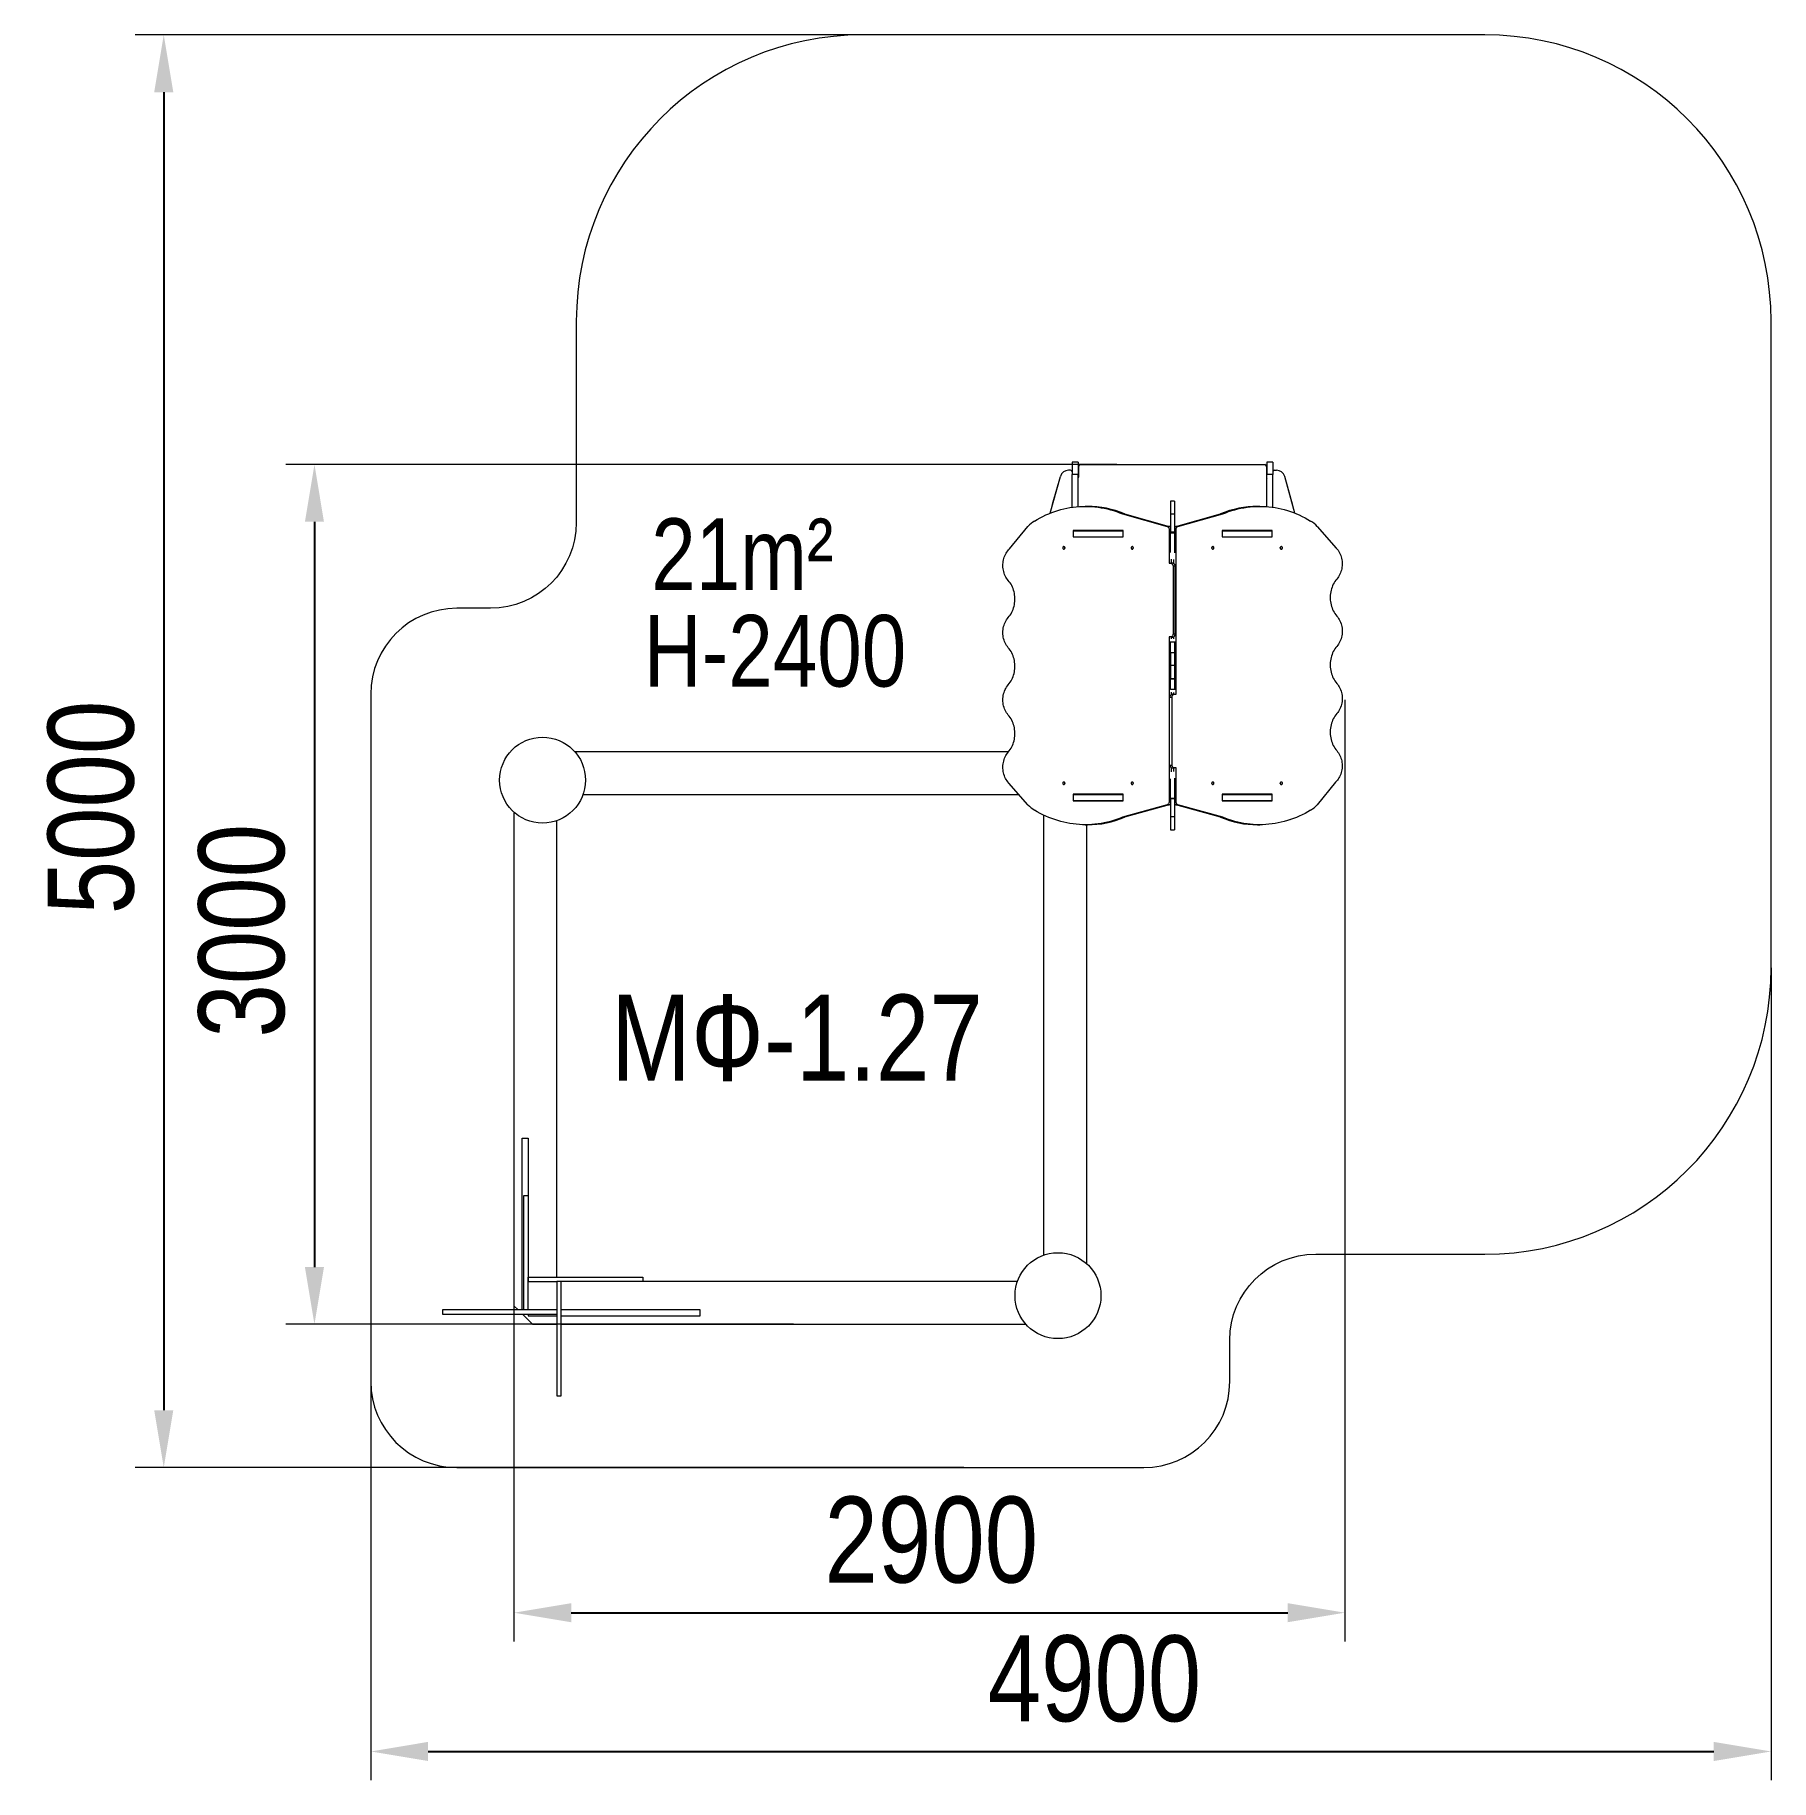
# Model space of a CAD drawing. Header units: millimetres. Extents: x -3257 to 2807, y -2823 to 3270.
import ezdxf

# ---------------------------------------------------------------- set-up
doc = ezdxf.new("R2010")
doc.units = ezdxf.units.MM
for name, color, linetype in [('DIKOM_АРТИКУЛ', 7, 'Continuous'), ('DIKOM_ЗОНА', 90, 'Continuous'), ('DIKOM_ОБЪЕКТ', 7, 'Continuous'), ('DIKOM_РАЗМЕР_ЗОНА', 7, 'Continuous'), ('DIKOM_РАЗМЕР_ОБЪЕКТА', 7, 'Continuous')]:
    doc.layers.add(name, color=color, linetype=linetype)
doc.styles.add('style1', font='arialbd.ttf', dxfattribs={"width": 0.8})
doc.dimstyles.new('1-50', dxfattribs={"dimtxt": 300, "dimasz": 200, "dimexe": 100, "dimexo": 0, "dimgap": 100, "dimtad": 1, "dimtxsty": 'style1', "dimcen": 200, "dimclrd": 7, "dimclre": 7, "dimclrt": 7, "dimadec": 1, "dimazin": 2, "dimtfac": 1, "dimtmove": 0, "dimatfit": 2, "dimfxl": 0, "dimlwd": 25, "dimlwe": 18, "dimarcsym": 0})

# ---------------------------------------------------------------- blocks, each defined once
blk = doc.blocks.new('*D0')
at = {"layer": 'Defpoints', "color": 0, "linetype": 'Continuous', "lineweight": 15, "transparency": 16777216}
for p in [(521.5, 1770.1), (-2280.4, -1231.8), (-607, -1231.8)]:
    blk.add_point(p, dxfattribs=at)
at = {"layer": 'DIKOM_РАЗМЕР_ОБЪЕКТА', "color": 7, "linetype": 'Continuous', "lineweight": 18, "transparency": 16777216}
for p, q in [((521.5, 1770.1), (-2380.4, 1770.1)), ((-607, -1231.8), (-2380.4, -1231.8))]:
    blk.add_line(p, q, dxfattribs=at)
at = {"layer": 'DIKOM_РАЗМЕР_ОБЪЕКТА', "color": 7, "linetype": 'Continuous', "lineweight": 25, "transparency": 16777216}
blk.add_line((-2280.4, 1570.1), (-2280.4, -1031.8), dxfattribs=at)
at = {"layer": 'DIKOM_РАЗМЕР_ОБЪЕКТА', "color": 7, "linetype": 'Continuous', "lineweight": 15, "transparency": 16777216}
for points in [[(-2313.8, 1570.1), (-2247.1, 1570.1), (-2280.4, 1770.1)], [(-2313.8, -1031.8), (-2247.1, -1031.8), (-2280.4, -1231.8)]]:
    blk.add_solid(points, dxfattribs=at)
at = {"layer": 'DIKOM_РАЗМЕР_ОБЪЕКТА', "color": 7, "linetype": 'Continuous', "lineweight": 40, "transparency": 16777216, "insert": (-2533.7, 142.2), "char_height": 300, "attachment_point": 5, "rotation": 90, "style": 'style1'}
blk.add_mtext('{\\fArial|b0|i0|c204|p34;3000}', dxfattribs=at)
blk = doc.blocks.new('*D1')
at = {"layer": 'Defpoints', "color": 0, "lineweight": 15, "transparency": 16777216}
for p in [(-12.4, 3270.1), (-2806.7, -1731.8), (-12.4, -1731.8)]:
    blk.add_point(p, dxfattribs=at)
at = {"layer": 'DIKOM_РАЗМЕР_ЗОНА', "color": 7, "lineweight": 18, "transparency": 16777216}
for p, q in [((-12.4, 3270.1), (-2906.7, 3270.1)), ((-12.4, -1731.8), (-2906.7, -1731.8))]:
    blk.add_line(p, q, dxfattribs=at)
at = {"layer": 'DIKOM_РАЗМЕР_ЗОНА', "color": 7, "lineweight": 25, "transparency": 16777216}
blk.add_line((-2806.7, 3070.1), (-2806.7, -1531.8), dxfattribs=at)
at = {"layer": 'DIKOM_РАЗМЕР_ЗОНА', "color": 7, "lineweight": 15, "transparency": 16777216}
for points in [[(-2840.1, 3070.1), (-2773.4, 3070.1), (-2806.7, 3270.1)], [(-2840.1, -1531.8), (-2773.4, -1531.8), (-2806.7, -1731.8)]]:
    blk.add_solid(points, dxfattribs=at)
at = {"layer": 'DIKOM_РАЗМЕР_ЗОНА', "color": 7, "lineweight": 200, "transparency": 16777216, "insert": (-3059.9, 572.6), "char_height": 300, "attachment_point": 5, "rotation": 90, "style": 'style1'}
blk.add_mtext('{\\fArial|b0|i0|c204|p34;5000}', dxfattribs=at)
blk = doc.blocks.new('*D2')
at = {"layer": 'Defpoints', "color": 0, "linetype": 'Continuous', "lineweight": 15, "transparency": 16777216}
for p in [(1318.6, 948.4), (-1583.6, -305.2), (1318.6, -2238.8)]:
    blk.add_point(p, dxfattribs=at)
at = {"layer": 'DIKOM_РАЗМЕР_ОБЪЕКТА', "color": 7, "linetype": 'Continuous', "lineweight": 18, "transparency": 16777216}
for p, q in [((1318.6, 948.4), (1318.6, -2338.8)), ((-1583.6, -305.2), (-1583.6, -2338.8))]:
    blk.add_line(p, q, dxfattribs=at)
at = {"layer": 'DIKOM_РАЗМЕР_ОБЪЕКТА', "color": 7, "linetype": 'Continuous', "lineweight": 25, "transparency": 16777216}
blk.add_line((-1383.6, -2238.8), (1118.6, -2238.8), dxfattribs=at)
at = {"layer": 'DIKOM_РАЗМЕР_ОБЪЕКТА', "color": 7, "linetype": 'Continuous', "lineweight": 15, "transparency": 16777216}
for points in [[(-1383.6, -2205.5), (-1383.6, -2272.1), (-1583.6, -2238.8)], [(1118.6, -2205.5), (1118.6, -2272.1), (1318.6, -2238.8)]]:
    blk.add_solid(points, dxfattribs=at)
at = {"layer": 'DIKOM_РАЗМЕР_ОБЪЕКТА', "color": 7, "linetype": 'Continuous', "lineweight": 40, "transparency": 16777216, "insert": (-126, -1985.6), "char_height": 300, "attachment_point": 5, "style": 'style1'}
blk.add_mtext('{\\fArial|b0|i0|c204|p34;2900}', dxfattribs=at)
blk = doc.blocks.new('*D3')
at = {"layer": 'Defpoints', "color": 0, "lineweight": 15, "transparency": 16777216}
for p in [(2806.9, 13), (-2083.6, -1231.8), (2806.9, -2723.3)]:
    blk.add_point(p, dxfattribs=at)
at = {"layer": 'DIKOM_РАЗМЕР_ЗОНА', "color": 7, "lineweight": 18, "transparency": 16777216}
for p, q in [((2806.9, 13), (2806.9, -2823.3)), ((-2083.6, -1231.8), (-2083.6, -2823.3))]:
    blk.add_line(p, q, dxfattribs=at)
at = {"layer": 'DIKOM_РАЗМЕР_ЗОНА', "color": 7, "lineweight": 25, "transparency": 16777216}
blk.add_line((-1883.6, -2723.3), (2606.9, -2723.3), dxfattribs=at)
at = {"layer": 'DIKOM_РАЗМЕР_ЗОНА', "color": 7, "lineweight": 15, "transparency": 16777216}
for points in [[(-1883.6, -2689.9), (-1883.6, -2756.6), (-2083.6, -2723.3)], [(2606.9, -2689.9), (2606.9, -2756.6), (2806.9, -2723.3)]]:
    blk.add_solid(points, dxfattribs=at)
at = {"layer": 'DIKOM_РАЗМЕР_ЗОНА', "color": 7, "lineweight": 200, "transparency": 16777216, "insert": (443.7, -2470.1), "char_height": 300, "attachment_point": 5, "style": 'style1'}
blk.add_mtext('{\\fArial|b0|i0|c204|p34;4900}', dxfattribs=at)

msp = doc.modelspace()

# ---------------------------------------------------------------- linework, layer by layer
at = {"layer": 'DIKOM_ЗОНА', "color": 3, "lineweight": 15}
msp.add_lwpolyline([(-1783.643, -1731.84), (616.357, -1731.84, 0.41421356), (916.357, -1431.84), (916.357, -1286.975, -0.41421356), (1216.357, -986.975), (1806.95, -986.975, 0.41421356), (2806.95, 13.025), (2806.95, 2270.148, 0.41421356), (1806.95, 3270.148), (-365.864, 3270.148, 0.41421356), (-1365.864, 2270.148), (-1365.864, 1568.16, -0.41421356), (-1665.864, 1268.16), (-1783.643, 1268.16, 0.41421356), (-2083.643, 968.16), (-2083.643, -1431.84, 0.41421356)], format="xyb", close=True, dxfattribs=at)
at = {"layer": 'DIKOM_ОБЪЕКТ', "color": 7, "linetype": 'Continuous', "lineweight": 15}
for p, q in [((387.357, 1778.148), (366.357, 1778.148)), ((366.357, 1778.148), (366.357, 1735.463)), ((387.357, 1778.148), (387.357, 1735.463)), ((394.357, 1770.148), (1038.357, 1770.148)), ((394.357, 1770.148), (394.357, 1770.148)), ((394.357, 1770.148), (1038.357, 1770.148)), ((1038.357, 1770.148), (1038.357, 1770.148)), ((1066.357, 1778.148), (1045.357, 1778.148)), ((1045.357, 1778.148), (1045.357, 1735.463)), ((1066.357, 1778.148), (1066.357, 1735.463)), ((288.767, 1600.183), (324.622, 1728.237)), ((297.715, 1632.139), (324.622, 1728.237)), ((324.622, 1728.237), (324.622, 1728.237)), ((360.357, 1750.148), (353.511, 1750.148)), ((353.511, 1750.148), (353.511, 1750.148)), ((360.357, 1750.148), (353.511, 1750.148)), ((360.357, 1750.148), (360.357, 1750.148)), ((387.357, 1735.463), (366.357, 1735.463)), ((366.357, 1620.76), (366.357, 1735.463)), ((387.357, 1623.005), (387.357, 1735.463)), ((388.357, 1764.148), (388.357, 1726.148)), ((1044.357, 1764.148), (1044.357, 1726.148)), ((1066.357, 1735.463), (1045.357, 1735.463)), ((1045.357, 1623.027), (1045.357, 1735.463)), ((1066.357, 1620.801), (1066.357, 1735.463)), ((1072.357, 1750.148), (1079.204, 1750.148)), ((1072.357, 1750.148), (1072.357, 1750.148)), ((1072.357, 1750.148), (1079.204, 1750.148)), ((1079.204, 1750.148), (1079.204, 1750.148)), ((1136.44, 1626.995), (1108.093, 1728.237)), ((1108.093, 1728.237), (1108.093, 1728.237)), ((1143.913, 1600.307), (1108.093, 1728.237)), ((419.344, 1623.96), (411.844, 1623.96)), ((541.299, 1597.626), (697.715, 1554.044)), ((541.299, 1597.626), (548.799, 1597.626)), ((548.799, 1597.626), (705.215, 1554.044)), ((723.857, 1641.795), (708.857, 1641.795)), ((708.857, 1641.795), (708.857, 1596.742)), ((723.857, 1596.742), (708.857, 1596.742)), ((708.857, 1596.742), (708.857, 1533.581)), ((723.857, 1641.795), (723.857, 1596.742)), ((723.857, 1596.742), (723.857, 1533.581)), ((727.781, 1554.044), (884.197, 1597.626)), ((735.281, 1554.044), (891.697, 1597.626)), ((884.197, 1597.626), (891.697, 1597.626)), ((1021.152, 1623.96), (1013.652, 1623.96)), ((147.383, 1475.791), (211.262, 1554.243)), ((369, 1539.91), (369, 1517.41)), ((543.504, 1539.91), (369, 1539.91)), ((369.65, 1539.16), (369.65, 1518.16)), ((369.65, 1539.16), (542.855, 1539.16)), ((376.5, 1539.91), (376.5, 1539.16)), ((542.855, 1539.16), (542.855, 1518.16)), ((542.855, 1539.16), (543.504, 1539.16)), ((543.504, 1517.41), (543.504, 1539.91)), ((705.215, 1554.044), (697.715, 1554.044)), ((704.344, 1544.323), (704.344, 1425.517)), ((704.344, 1544.323), (708.857, 1544.323)), ((723.857, 1533.581), (708.857, 1533.581)), ((708.857, 1533.581), (708.857, 1532.111)), ((708.857, 1532.111), (723.857, 1532.111)), ((708.857, 1463.485), (708.857, 1532.111)), ((723.857, 1544.323), (728.652, 1544.323)), ((723.857, 1533.581), (723.857, 1532.111)), ((723.857, 1532.111), (723.857, 1461.359)), ((735.281, 1554.044), (727.781, 1554.044)), ((728.652, 968.241), (728.652, 1544.323)), ((1063.996, 1539.91), (889.492, 1539.91)), ((889.492, 1539.91), (889.492, 1517.41)), ((889.492, 1539.16), (889.86, 1539.16)), ((889.86, 1539.16), (889.86, 1518.16)), ((889.86, 1539.16), (1063.065, 1539.16)), ((1056.496, 1539.16), (1056.496, 1539.91)), ((1063.065, 1539.16), (1063.065, 1518.16)), ((1063.996, 1517.41), (1063.996, 1539.91)), ((1221.734, 1554.243), (1288.117, 1478.214)), ((369, 1517.41), (543.504, 1517.41)), ((369.65, 1518.16), (542.855, 1518.16)), ((376.5, 1518.16), (376.5, 1517.41)), ((379.829, 1517.41), (379.829, 1518.16)), ((382.241, 1517.41), (382.241, 1518.16)), ((542.855, 1518.16), (543.504, 1518.16)), ((889.86, 1518.16), (889.492, 1518.16)), ((889.492, 1517.41), (1063.996, 1517.41)), ((889.86, 1518.16), (1063.065, 1518.16)), ((1050.474, 1518.16), (1050.474, 1517.41)), ((1052.886, 1518.16), (1052.886, 1517.41)), ((1056.496, 1517.41), (1056.496, 1518.16)), ((704.344, 1425.517), (709.54, 1425.517)), ((717.04, 1425.517), (709.54, 1425.517)), ((711.844, 1439.69), (711.844, 1425.517)), ((718.2, 1415.517), (718.2, 1178.078)), ((725.7, 1415.517), (718.2, 1415.517)), ((721.152, 1424.318), (721.152, 1438.423)), ((725.7, 1178.078), (725.7, 1415.517)), ((709.54, 1168.078), (704.344, 1168.078)), ((704.344, 1168.078), (704.344, 591.996)), ((717.04, 1168.078), (709.54, 1168.078)), ((711.844, 1168.078), (711.844, 1161.457)), ((711.844, 1167.69), (721.152, 1167.69)), ((725.7, 1178.078), (718.2, 1178.078)), ((721.152, 1162.001), (721.152, 1169.277)), ((708.857, 1150.6), (708.857, 1151.704)), ((708.857, 1150.6), (723.857, 1150.6)), ((708.857, 1114.116), (708.857, 1150.6)), ((708.857, 1114.116), (723.857, 1114.116)), ((708.857, 1112.955), (708.857, 1114.116)), ((723.857, 1112.955), (708.857, 1112.955)), ((708.857, 1112.955), (708.857, 1068.16)), ((723.857, 1152.518), (723.857, 1150.6)), ((723.857, 1150.6), (723.857, 1114.116)), ((723.857, 1114.116), (723.857, 1112.955)), ((723.857, 1112.955), (723.857, 1068.16)), ((723.857, 1068.16), (708.857, 1068.16)), ((708.857, 1068.16), (708.857, 1023.365)), ((723.857, 1068.16), (723.857, 1023.365)), ((708.857, 1023.365), (723.857, 1023.365)), ((708.857, 1022.204), (708.857, 1023.365)), ((708.857, 1022.204), (723.857, 1022.204)), ((708.857, 985.719), (708.857, 1022.204)), ((708.857, 985.719), (723.857, 985.719)), ((708.857, 984.616), (708.857, 985.719)), ((723.857, 1023.365), (723.857, 1022.204)), ((723.857, 1022.204), (723.857, 985.719)), ((723.857, 985.719), (723.857, 983.802)), ((707.305, 958.241), (714.796, 958.241)), ((711.844, 974.862), (711.844, 967.042)), ((711.844, 968.63), (721.152, 968.63)), ((714.796, 720.802), (714.796, 958.241)), ((715.956, 968.241), (723.456, 968.241)), ((721.152, 968.241), (721.152, 974.318)), ((723.456, 968.241), (728.652, 968.241)), ((-1371.839, 768.16), (144.582, 768.16)), ((707.305, 720.802), (714.796, 720.802)), ((708.857, 604.208), (708.857, 672.834)), ((711.844, 712.002), (711.844, 696.629)), ((715.956, 710.802), (723.456, 710.802)), ((721.152, 697.896), (721.152, 710.802)), ((728.652, 710.802), (723.456, 710.802)), ((723.857, 674.96), (723.857, 604.208)), ((728.652, 591.996), (728.652, 710.802)), ((-1342.221, 618.16), (179.757, 618.16)), ((211.262, 582.077), (144.88, 658.105)), ((369, 618.91), (369, 596.41)), ((543.504, 618.91), (369, 618.91)), ((369.65, 618.16), (369.65, 597.16)), ((369.65, 618.16), (542.855, 618.16)), ((376.5, 618.91), (376.5, 618.16)), ((379.829, 618.16), (379.829, 618.91)), ((382.241, 618.16), (382.241, 618.91)), ((542.855, 618.16), (542.855, 597.16)), ((542.855, 618.16), (543.504, 618.16)), ((543.504, 596.41), (543.504, 618.91)), ((1063.996, 618.91), (889.492, 618.91)), ((889.492, 618.91), (889.492, 596.41)), ((889.492, 618.16), (889.86, 618.16)), ((889.86, 618.16), (889.86, 597.16)), ((889.86, 618.16), (1063.065, 618.16)), ((1050.474, 618.91), (1050.474, 618.16)), ((1052.886, 618.91), (1052.886, 618.16)), ((1056.496, 618.16), (1056.496, 618.91)), ((1063.065, 618.16), (1063.065, 597.16)), ((1063.996, 596.41), (1063.996, 618.91)), ((1285.613, 660.528), (1221.734, 582.077)), ((-1583.643, 556.356), (-1583.643, -1166.84)), ((369, 596.41), (543.504, 596.41)), ((369.65, 597.16), (542.855, 597.16)), ((376.5, 597.16), (376.5, 596.41)), ((697.715, 582.275), (541.299, 538.693)), ((542.855, 597.16), (543.504, 597.16)), ((705.215, 582.275), (548.799, 538.693)), ((697.715, 582.275), (705.215, 582.275)), ((708.857, 591.996), (704.344, 591.996)), ((723.857, 604.208), (708.857, 604.208)), ((708.857, 604.208), (708.857, 602.738)), ((723.857, 602.738), (708.857, 602.738)), ((708.857, 602.738), (708.857, 539.577)), ((723.857, 604.208), (723.857, 602.738)), ((723.857, 602.738), (723.857, 539.577)), ((728.652, 591.996), (723.857, 591.996)), ((727.781, 582.275), (735.281, 582.275)), ((884.197, 538.693), (727.781, 582.275)), ((891.697, 538.693), (735.281, 582.275)), ((889.86, 597.16), (889.492, 597.16)), ((889.492, 596.41), (1063.996, 596.41)), ((889.86, 597.16), (1063.065, 597.16)), ((1056.496, 596.41), (1056.496, 597.16)), ((-1433.643, -1066.84), (-1433.643, 526.738)), ((266.357, 545.941), (266.357, -990.419)), ((411.844, 512.36), (419.344, 512.36)), ((416.357, 512.431), (416.357, -1020.037)), ((548.799, 538.693), (541.299, 538.693)), ((723.857, 539.577), (708.857, 539.577)), ((708.857, 539.577), (708.857, 494.525)), ((708.857, 494.525), (723.857, 494.525)), ((723.857, 539.577), (723.857, 494.525)), ((891.697, 538.693), (884.197, 538.693)), ((1013.652, 512.36), (1021.152, 512.36)), ((1126.37, 528.66), (1126.37, 529.57)), ((-1554.643, -1181.84), (-1554.643, -581.84)), ((-1554.643, -581.84), (-1533.643, -581.84)), ((-1533.643, -581.84), (-1533.643, -1081.84)), ((-1548.643, -1181.84), (-1548.643, -781.84)), ((-1548.643, -781.84), (-1533.643, -781.84)), ((-1533.643, -1081.84), (-1533.643, -1066.84)), ((-1533.643, -1066.84), (-1233.643, -1066.84)), ((-1533.643, -1181.84), (-1533.643, -1081.84)), ((-1533.643, -1081.84), (-1433.643, -1081.84)), ((-1433.643, -1081.84), (-1433.643, -1181.84)), ((174.936, -1081.84), (-1433.643, -1081.84)), ((-1418.643, -1481.84), (-1418.643, -1081.84)), ((-1233.643, -1066.84), (-1133.643, -1066.84)), ((-1133.643, -1066.84), (-1133.643, -1081.84)), ((-1533.643, -1181.84), (-1833.643, -1181.84)), ((-1833.643, -1181.84), (-1833.643, -1196.84)), ((-1833.643, -1196.84), (-1433.643, -1196.84)), ((-1568.643, -1181.84), (-1583.643, -1166.84)), ((-1533.643, -1181.84), (-1554.643, -1181.84)), ((-1518.643, -1231.84), (-1553.643, -1196.84)), ((-1533.643, -1181.84), (-1548.643, -1181.84)), ((-1533.643, -1181.84), (-1548.643, -1181.84)), ((-1433.643, -1181.84), (-1533.643, -1181.84)), ((-1533.643, -1196.84), (-1533.643, -1202.84)), ((-1533.643, -1202.84), (-1433.643, -1202.84)), ((-1433.643, -1181.84), (-1433.643, -1481.84)), ((-933.643, -1181.84), (-1418.643, -1181.84)), ((-1418.643, -1202.84), (-933.643, -1202.84)), ((-933.643, -1202.84), (-933.643, -1181.84)), ((-1518.643, -1231.84), (-1433.643, -1231.84)), ((-1418.643, -1231.84), (204.554, -1231.84)), ((-1433.643, -1481.84), (-1418.643, -1481.84))]:
    msp.add_line(p, q, dxfattribs=at)
at = {"layer": 'DIKOM_ОБЪЕКТ', "color": 7, "linetype": 'Continuous', "lineweight": 15, "flags": 128}
for points in [[(234.24, 1572.907), (243.967, 1578.663), (253.833, 1584.092), (263.832, 1589.19), (273.953, 1593.953), (284.189, 1598.376), (294.532, 1602.457), (304.972, 1606.192), (315.501, 1609.577), (326.11, 1612.61), (336.791, 1615.289), (347.534, 1617.611), (358.331, 1619.573), (369.172, 1621.176), (380.048, 1622.416), (390.952, 1623.294), (401.872, 1623.808), (412.801, 1623.958), (423.729, 1623.744), (434.647, 1623.166), (445.547, 1622.225), (456.418, 1620.921), (467.252, 1619.256), (478.04, 1617.23), (488.772, 1614.846), (499.441, 1612.105), (510.037, 1609.01), (520.551, 1605.563), (530.975, 1601.767), (541.299, 1597.626)], [(891.697, 1597.626), (902.021, 1601.767), (912.445, 1605.563), (922.959, 1609.01), (933.555, 1612.105), (944.224, 1614.846), (954.957, 1617.23), (965.745, 1619.256), (976.579, 1620.921), (987.45, 1622.225), (998.349, 1623.166), (1009.267, 1623.744), (1020.195, 1623.958), (1031.124, 1623.808), (1042.045, 1623.294), (1052.948, 1622.416), (1063.824, 1621.176), (1074.666, 1619.573), (1085.462, 1617.611), (1096.205, 1615.289), (1106.886, 1612.61), (1117.495, 1609.577), (1128.024, 1606.192), (1138.465, 1602.457), (1148.807, 1598.376), (1159.043, 1593.953), (1169.165, 1589.19), (1179.163, 1584.092), (1189.03, 1578.663), (1198.757, 1572.907)], [(697.715, 1554.044), (699.084, 1553.52), (700.359, 1552.74), (701.504, 1551.728), (702.488, 1550.509), (703.283, 1549.119), (703.867, 1547.597), (704.224, 1545.983), (704.344, 1544.323)], [(728.652, 1544.323), (728.772, 1545.983), (729.129, 1547.597), (729.713, 1549.119), (730.508, 1550.509), (731.492, 1551.728), (732.637, 1552.74), (733.912, 1553.52), (735.281, 1554.044)], [(142.91, 1365.266), (139.856, 1369.065), (137.036, 1373.099), (134.464, 1377.348), (132.152, 1381.791), (130.112, 1386.409), (128.353, 1391.178), (126.883, 1396.076), (125.71, 1401.08), (124.839, 1406.165), (124.275, 1411.307), (124.019, 1416.483), (124.073, 1421.666), (124.438, 1426.833), (125.11, 1431.958), (126.088, 1437.017), (127.366, 1441.986), (128.938, 1446.842), (130.797, 1451.56), (132.934, 1456.119), (135.338, 1460.497), (137.998, 1464.672), (140.902, 1468.625), (144.035, 1472.338), (147.383, 1475.791)], [(340.551, 1479.16), (340.397, 1480.399), (339.946, 1481.538), (339.236, 1482.485), (338.324, 1483.162), (337.283, 1483.515), (336.199, 1483.515), (335.158, 1483.162), (334.246, 1482.485), (333.535, 1481.538), (333.085, 1480.399), (332.93, 1479.16), (333.085, 1477.92), (333.535, 1476.781), (334.246, 1475.834), (335.158, 1475.157), (336.199, 1474.804), (337.283, 1474.804), (338.324, 1475.157), (339.236, 1475.834), (339.946, 1476.781), (340.397, 1477.92), (340.551, 1479.16)], [(340.491, 1479.941), (340.43, 1479.16), (340.491, 1478.379)], [(579.574, 1479.16), (579.42, 1480.399), (578.97, 1481.538), (578.259, 1482.485), (577.347, 1483.162), (576.306, 1483.515), (575.222, 1483.515), (574.181, 1483.162), (573.269, 1482.485), (572.558, 1481.538), (572.108, 1480.399), (571.953, 1479.16), (572.108, 1477.92), (572.558, 1476.781), (573.269, 1475.834), (574.181, 1475.157), (575.222, 1474.804), (576.306, 1474.804), (577.347, 1475.157), (578.259, 1475.834), (578.97, 1476.781), (579.42, 1477.92), (579.574, 1479.16)], [(579.514, 1479.941), (579.453, 1479.16), (579.514, 1478.379)], [(853.422, 1479.16), (853.576, 1477.92), (854.027, 1476.781), (854.737, 1475.834), (855.649, 1475.157), (856.69, 1474.804), (857.775, 1474.804), (858.815, 1475.157), (859.728, 1475.834), (860.438, 1476.781), (860.888, 1477.92), (861.043, 1479.16), (860.888, 1480.399), (860.438, 1481.538), (859.728, 1482.485), (858.815, 1483.162), (857.775, 1483.515), (856.69, 1483.515), (855.649, 1483.162), (854.737, 1482.485), (854.027, 1481.538), (853.576, 1480.399), (853.422, 1479.16)], [(853.482, 1478.379), (853.543, 1479.16), (853.482, 1479.941)], [(1092.445, 1479.16), (1092.599, 1477.92), (1093.05, 1476.781), (1093.76, 1475.834), (1094.672, 1475.157), (1095.713, 1474.804), (1096.798, 1474.804), (1097.838, 1475.157), (1098.751, 1475.834), (1099.461, 1476.781), (1099.912, 1477.92), (1100.066, 1479.16), (1099.912, 1480.399), (1099.461, 1481.538), (1098.751, 1482.485), (1097.838, 1483.162), (1096.798, 1483.515), (1095.713, 1483.515), (1094.672, 1483.162), (1093.76, 1482.485), (1093.05, 1481.538), (1092.599, 1480.399), (1092.445, 1479.16)], [(1092.505, 1478.379), (1092.566, 1479.16), (1092.505, 1479.941)], [(1288.117, 1478.214), (1291.341, 1474.525), (1294.335, 1470.584), (1297.083, 1466.412), (1299.572, 1462.028), (1301.79, 1457.454), (1303.725, 1452.713), (1305.37, 1447.827), (1306.714, 1442.82), (1307.752, 1437.717), (1308.479, 1432.543), (1308.892, 1427.323), (1308.987, 1422.082), (1308.766, 1416.846), (1308.228, 1411.642), (1307.377, 1406.493), (1306.216, 1401.425), (1304.751, 1396.463), (1302.99, 1391.632), (1300.941, 1386.954), (1298.614, 1382.454), (1296.021, 1378.151), (1293.174, 1374.069), (1290.086, 1370.226)], [(709.54, 1425.517), (711.23, 1425.325), (712.854, 1424.756), (714.352, 1423.832), (715.664, 1422.588), (716.741, 1421.073), (717.541, 1419.344), (718.034, 1417.468), (718.2, 1415.517)], [(725.7, 1415.517), (725.534, 1417.468), (725.041, 1419.344), (724.241, 1421.073), (723.164, 1422.588), (721.852, 1423.832), (720.354, 1424.756), (718.73, 1425.325), (717.04, 1425.517)], [(142.91, 1236.063), (146.301, 1240.253), (149.459, 1244.681), (152.37, 1249.328), (155.024, 1254.176), (157.41, 1259.206), (159.518, 1264.4), (161.341, 1269.735), (162.871, 1275.191), (164.103, 1280.748), (165.031, 1286.382), (165.651, 1292.073), (165.962, 1297.797), (165.962, 1303.532), (165.651, 1309.257), (165.031, 1314.947), (164.103, 1320.582), (162.871, 1326.138), (161.341, 1331.595), (159.518, 1336.93), (157.41, 1342.123), (155.024, 1347.153), (152.37, 1352.002), (149.459, 1356.649), (146.301, 1361.076), (142.91, 1365.266)], [(1290.086, 1370.226), (1286.695, 1366.036), (1283.537, 1361.608), (1280.626, 1356.961), (1277.972, 1352.113), (1275.586, 1347.082), (1273.478, 1341.889), (1271.655, 1336.554), (1270.125, 1331.098), (1268.893, 1325.541), (1267.966, 1319.907), (1267.345, 1314.216), (1267.034, 1308.492), (1267.034, 1302.757), (1267.345, 1297.032), (1267.966, 1291.342), (1268.893, 1285.707), (1270.125, 1280.151), (1271.655, 1274.694), (1273.478, 1269.359), (1275.586, 1264.166), (1277.972, 1259.136), (1280.626, 1254.287), (1283.537, 1249.64), (1286.695, 1245.213), (1290.086, 1241.022)], [(142.914, 1130.262), (139.773, 1134.176), (136.88, 1138.339), (134.251, 1142.728), (131.9, 1147.322), (129.837, 1152.098), (128.073, 1157.031), (126.618, 1162.097), (125.478, 1167.269), (124.66, 1172.521), (124.167, 1177.828), (124.003, 1183.161), (124.167, 1188.495), (124.659, 1193.801), (125.477, 1199.054), (126.616, 1204.226), (128.071, 1209.292), (129.834, 1214.225), (131.897, 1219.001), (134.248, 1223.595), (136.877, 1227.985), (139.769, 1232.148), (142.91, 1236.063)], [(1290.086, 1241.022), (1293.227, 1237.108), (1296.119, 1232.945), (1298.748, 1228.555), (1301.099, 1223.96), (1303.162, 1219.184), (1304.925, 1214.251), (1306.38, 1209.186), (1307.519, 1204.013), (1308.337, 1198.761), (1308.829, 1193.454), (1308.994, 1188.121), (1308.829, 1182.787), (1308.336, 1177.481), (1307.518, 1172.228), (1306.378, 1167.056), (1304.923, 1161.991), (1303.16, 1157.058), (1301.097, 1152.282), (1298.745, 1147.688), (1296.116, 1143.298), (1293.223, 1139.136), (1290.082, 1135.221)], [(718.2, 1178.078), (718.034, 1176.127), (717.541, 1174.251), (716.741, 1172.523), (715.664, 1171.007), (714.352, 1169.764), (712.854, 1168.839), (711.23, 1168.27), (709.54, 1168.078)], [(717.04, 1168.078), (718.73, 1168.27), (720.354, 1168.839), (721.852, 1169.764), (723.164, 1171.007), (724.241, 1172.523), (725.041, 1174.251), (725.534, 1176.127), (725.7, 1178.078)], [(142.914, 1001.098), (146.305, 1005.287), (149.462, 1009.713), (152.373, 1014.358), (155.026, 1019.205), (157.412, 1024.234), (159.52, 1029.425), (161.342, 1034.759), (162.872, 1040.214), (164.103, 1045.769), (165.031, 1051.402), (165.651, 1057.09), (165.962, 1062.813), (165.962, 1068.547), (165.651, 1074.269), (165.031, 1079.958), (164.103, 1085.591), (162.872, 1091.146), (161.342, 1096.601), (159.52, 1101.934), (157.412, 1107.126), (155.026, 1112.155), (152.373, 1117.001), (149.462, 1121.647), (146.305, 1126.073), (142.914, 1130.262)], [(1290.082, 1135.221), (1286.691, 1131.032), (1283.534, 1126.606), (1280.623, 1121.961), (1277.97, 1117.114), (1275.585, 1112.085), (1273.477, 1106.894), (1271.654, 1101.56), (1270.124, 1096.105), (1268.893, 1090.551), (1267.965, 1084.918), (1267.345, 1079.229), (1267.034, 1073.506), (1267.034, 1067.773), (1267.345, 1062.05), (1267.965, 1056.361), (1268.893, 1050.728), (1270.124, 1045.173), (1271.654, 1039.719), (1273.477, 1034.385), (1275.585, 1029.193), (1277.97, 1024.165), (1280.623, 1019.318), (1283.534, 1014.673), (1286.691, 1010.247), (1290.082, 1006.058)], [(142.91, 895.297), (139.769, 899.212), (136.877, 903.375), (134.248, 907.764), (131.897, 912.359), (129.834, 917.135), (128.071, 922.068), (126.616, 927.134), (125.477, 932.306), (124.659, 937.559), (124.167, 942.865), (124.003, 948.199), (124.167, 953.532), (124.66, 958.838), (125.478, 964.091), (126.618, 969.263), (128.073, 974.328), (129.837, 979.262), (131.9, 984.037), (134.251, 988.632), (136.88, 993.021), (139.773, 997.184), (142.914, 1001.098)], [(1290.082, 1006.058), (1293.223, 1002.143), (1296.116, 997.981), (1298.745, 993.591), (1301.097, 988.997), (1303.16, 984.221), (1304.923, 979.288), (1306.378, 974.223), (1307.518, 969.051), (1308.336, 963.798), (1308.829, 958.492), (1308.994, 953.158), (1308.829, 947.825), (1308.337, 942.518), (1307.519, 937.265), (1306.38, 932.093), (1304.925, 927.028), (1303.162, 922.094), (1301.099, 917.318), (1298.748, 912.724), (1296.119, 908.334), (1293.227, 904.171), (1290.086, 900.256)], [(715.956, 968.241), (714.267, 968.049), (712.642, 967.48), (711.145, 966.556), (709.832, 965.312), (708.755, 963.797), (707.955, 962.068), (707.462, 960.192), (707.324, 959.054)], [(714.796, 958.241), (714.962, 960.192), (715.455, 962.068), (716.255, 963.797), (717.332, 965.312), (718.645, 966.556), (720.142, 967.48), (721.767, 968.049), (723.456, 968.241)], [(142.91, 766.093), (146.301, 770.284), (149.459, 774.711), (152.37, 779.358), (155.024, 784.206), (157.41, 789.237), (159.518, 794.43), (161.341, 799.765), (162.871, 805.222), (164.103, 810.778), (165.031, 816.413), (165.651, 822.103), (165.962, 827.827), (165.962, 833.563), (165.651, 839.287), (165.031, 844.978), (164.103, 850.612), (162.871, 856.168), (161.341, 861.625), (159.518, 866.96), (157.41, 872.153), (155.024, 877.184), (152.37, 882.032), (149.459, 886.679), (146.301, 891.106), (142.91, 895.297)], [(1290.086, 900.256), (1286.695, 896.066), (1283.537, 891.639), (1280.626, 886.992), (1277.972, 882.143), (1275.586, 877.113), (1273.478, 871.92), (1271.655, 866.585), (1270.125, 861.128), (1268.893, 855.572), (1267.966, 849.937), (1267.345, 844.247), (1267.034, 838.522), (1267.034, 832.787), (1267.345, 827.063), (1267.966, 821.372), (1268.893, 815.738), (1270.125, 810.181), (1271.655, 804.725), (1273.478, 799.389), (1275.586, 794.196), (1277.972, 789.166), (1280.626, 784.318), (1283.537, 779.671), (1286.695, 775.243), (1290.086, 771.053)], [(144.88, 658.105), (141.655, 661.795), (138.661, 665.735), (135.913, 669.908), (133.424, 674.291), (131.206, 678.865), (129.271, 683.607), (127.627, 688.493), (126.282, 693.499), (125.244, 698.602), (124.517, 703.776), (124.104, 708.997), (124.009, 714.237), (124.23, 719.473), (124.768, 724.678), (125.62, 729.827), (126.78, 734.894), (128.245, 739.856), (130.006, 744.687), (132.055, 749.365), (134.382, 753.866), (136.975, 758.168), (139.823, 762.25), (142.91, 766.093)], [(1290.086, 771.053), (1293.141, 767.254), (1295.96, 763.221), (1298.532, 758.972), (1300.844, 754.528), (1302.884, 749.911), (1304.643, 745.141), (1306.113, 740.243), (1307.286, 735.24), (1308.157, 730.155), (1308.722, 725.012), (1308.977, 719.837), (1308.923, 714.653), (1308.558, 709.487), (1307.886, 704.362), (1306.908, 699.302), (1305.63, 694.333), (1304.058, 689.478), (1302.199, 684.759), (1300.063, 680.2), (1297.658, 675.822), (1294.998, 671.647), (1292.094, 667.694), (1288.961, 663.982), (1285.613, 660.528)], [(707.324, 719.99), (707.462, 718.851), (707.955, 716.975), (708.755, 715.247), (709.832, 713.731), (711.145, 712.488), (712.642, 711.564), (714.267, 710.994), (715.956, 710.802)], [(723.456, 710.802), (721.767, 710.994), (720.142, 711.564), (718.645, 712.488), (717.332, 713.731), (716.255, 715.247), (715.455, 716.975), (714.962, 718.851), (714.796, 720.802)], [(340.551, 657.16), (340.397, 658.399), (339.946, 659.538), (339.236, 660.485), (338.324, 661.162), (337.283, 661.515), (336.199, 661.515), (335.158, 661.162), (334.246, 660.485), (333.535, 659.538), (333.085, 658.399), (332.93, 657.16), (333.085, 655.92), (333.535, 654.781), (334.246, 653.834), (335.158, 653.157), (336.199, 652.804), (337.283, 652.804), (338.324, 653.157), (339.236, 653.834), (339.946, 654.781), (340.397, 655.92), (340.551, 657.16)], [(340.491, 657.941), (340.43, 657.16), (340.491, 656.379)], [(579.574, 657.16), (579.42, 658.399), (578.97, 659.538), (578.259, 660.485), (577.347, 661.162), (576.306, 661.515), (575.222, 661.515), (574.181, 661.162), (573.269, 660.485), (572.558, 659.538), (572.108, 658.399), (571.953, 657.16), (572.108, 655.92), (572.558, 654.781), (573.269, 653.834), (574.181, 653.157), (575.222, 652.804), (576.306, 652.804), (577.347, 653.157), (578.259, 653.834), (578.97, 654.781), (579.42, 655.92), (579.574, 657.16)], [(579.514, 657.941), (579.453, 657.16), (579.514, 656.379)], [(853.422, 657.16), (853.576, 655.92), (854.027, 654.781), (854.737, 653.834), (855.649, 653.157), (856.69, 652.804), (857.775, 652.804), (858.815, 653.157), (859.728, 653.834), (860.438, 654.781), (860.888, 655.92), (861.043, 657.16), (860.888, 658.399), (860.438, 659.538), (859.728, 660.485), (858.815, 661.162), (857.775, 661.515), (856.69, 661.515), (855.649, 661.162), (854.737, 660.485), (854.027, 659.538), (853.576, 658.399), (853.422, 657.16)], [(853.482, 656.379), (853.543, 657.16), (853.482, 657.941)], [(1092.445, 657.16), (1092.599, 655.92), (1093.05, 654.781), (1093.76, 653.834), (1094.672, 653.157), (1095.713, 652.804), (1096.798, 652.804), (1097.838, 653.157), (1098.751, 653.834), (1099.461, 654.781), (1099.912, 655.92), (1100.066, 657.16), (1099.912, 658.399), (1099.461, 659.538), (1098.751, 660.485), (1097.838, 661.162), (1096.798, 661.515), (1095.713, 661.515), (1094.672, 661.162), (1093.76, 660.485), (1093.05, 659.538), (1092.599, 658.399), (1092.445, 657.16)], [(1092.505, 656.379), (1092.566, 657.16), (1092.505, 657.941)], [(541.299, 538.693), (530.975, 534.552), (520.551, 530.756), (510.037, 527.31), (499.441, 524.215), (488.772, 521.474), (478.04, 519.09), (467.252, 517.064), (456.418, 515.398), (445.547, 514.094), (434.647, 513.153), (423.729, 512.575), (412.801, 512.361), (401.872, 512.511), (390.952, 513.025), (380.048, 513.903), (369.172, 515.144), (358.331, 516.746), (347.534, 518.709), (336.791, 521.03), (326.11, 523.709), (315.501, 526.742), (304.972, 530.128), (294.532, 533.862), (284.189, 537.943), (273.953, 542.367), (263.832, 547.13), (253.833, 552.228), (243.967, 557.657), (234.24, 563.412)], [(704.344, 591.996), (704.224, 590.337), (703.867, 588.723), (703.283, 587.2), (702.488, 585.81), (701.504, 584.592), (700.359, 583.579), (699.084, 582.8), (697.715, 582.275)], [(735.281, 582.275), (733.912, 582.8), (732.637, 583.579), (731.492, 584.592), (730.508, 585.81), (729.713, 587.2), (729.129, 588.723), (728.772, 590.337), (728.652, 591.996)], [(1198.757, 563.412), (1189.03, 557.657), (1179.163, 552.228), (1169.165, 547.13), (1159.043, 542.367), (1148.807, 537.943), (1138.465, 533.862), (1128.024, 530.128), (1117.495, 526.742), (1106.886, 523.709), (1096.205, 521.03), (1085.462, 518.709), (1074.666, 516.746), (1063.824, 515.144), (1052.948, 513.903), (1042.045, 513.025), (1031.124, 512.511), (1020.195, 512.361), (1009.267, 512.575), (998.349, 513.153), (987.45, 514.094), (976.579, 515.398), (965.745, 517.064), (954.957, 519.09), (944.224, 521.474), (933.555, 524.215), (922.959, 527.31), (912.445, 530.756), (902.021, 534.552), (891.697, 538.693)]]:
    msp.add_lwpolyline(points, dxfattribs=at)
at = {"layer": 'DIKOM_ОБЪЕКТ', "color": 7, "linetype": 'Continuous', "lineweight": 15}
for centre in [(-1483.643, 668.16), (316.357, -1131.84)]:
    msp.add_circle(centre, 150, dxfattribs=at)
for centre, radius, start, end in [((394.357, 1764.148), 6, 90, 180), ((394.357, 1764.148), 6, 90, 180), ((1038.357, 1764.148), 6, 0, 90), ((1038.357, 1764.148), 6, 0, 90), ((353.511, 1720.148), 30, 90, 164.3577535), ((353.511, 1720.148), 30, 90, 164.3577535), ((360.357, 1744.148), 6, 0, 90), ((360.357, 1744.148), 6, 0, 90), ((382.357, 1726.148), 6, 326.4428961, 0), ((382.357, 1726.148), 6, 326.4428961, 0), ((1050.357, 1726.148), 6, 180, 213.5573098), ((1050.357, 1726.148), 6, 180, 213.5573098), ((1072.357, 1744.148), 6, 90, 180), ((1072.357, 1744.148), 6, 90, 180), ((1079.204, 1720.148), 30, 15.6422465, 90), ((1079.204, 1720.148), 30, 15.6422465, 90), ((418.914, 1290.944), 333.053, 67.0465172, 89.926053), ((1014.184, 1290.439), 333.557, 90.0912974, 112.9357393), ((294.118, 1475.786), 114.107, 121.6515933, 136.5621615), ((702.981, 1546.158), 8.2, 44.2257276, 74.1905625), ((730.183, 1545.876), 8.52, 106.3771031, 137.9405839), ((1138.878, 1475.786), 114.107, 43.4378385, 58.3484067), ((345.495, 1479.16), 5.064, 171.1281809, 188.8718191), ((584.518, 1479.16), 5.064, 171.1282166, 188.8717833), ((345.495, 657.16), 5.064, 171.1282678, 188.8717321), ((584.518, 657.16), 5.064, 171.1282677, 188.8717322), ((294.118, 660.533), 114.107, 223.4378385, 238.3484067), ((702.833, 590.405), 8.477, 286.3179851, 315.2872759), ((730.183, 590.444), 8.52, 222.0594161, 253.6228969), ((1138.878, 660.533), 114.107, 301.6515933, 316.5621615), ((418.813, 845.88), 333.557, 270.0912974, 292.9357393), ((1014.082, 845.375), 333.053, 247.0465172, 269.926053)]:
    msp.add_arc(centre, radius, start, end, dxfattribs=at)

# ---------------------------------------------------------------- texts
at = {"layer": 'DIKOM_АРТИКУЛ', "insert": (-1244.568, -80.893), "char_height": 300, "width": 1357.51515, "attachment_point": 1, "style": 'style1'}
msp.add_mtext('{\\fArial|b0|i0|c204|p34;MФ-1.27}', dxfattribs=at)
at = {"layer": 'DIKOM_РАЗМЕР_ОБЪЕКТА', "char_height": 250, "width": 1481.46375, "attachment_point": 1, "style": 'style1'}
for s, insert in [('{\\fArial|b0|i0|c204|p34;21m²}', (-1104.126, 1582.134)), ('{\\fArial|b0|i0|c204|p34;H-2400}', (-1129.832, 1244.872))]:
    msp.add_mtext(s, dxfattribs=dict(at, insert=insert))

# ---------------------------------------------------------------- dimensions: what is measured, and where the dimension line sits
at = {"layer": 'DIKOM_РАЗМЕР_ЗОНА', "color": 3, "lineweight": 200}
dim = msp.add_linear_dim(base=(-2806.735, -1731.84), p1=(-12.45, 3270.148), p2=(-12.45, -1731.84), angle=90, text='{\\fArial|b0|i0|c204|p34;5000}', dimstyle='1-50', dxfattribs=at)
dim.commit()
dim.dimension.update_dxf_attribs({"geometry": '*D1', "text_midpoint": (-2806.735, 572.627), "dimtype": 160})
dim = msp.add_linear_dim(base=(2806.95, -2723.26), p1=(-2083.643, -1231.84), p2=(2806.95, 13.025), text='{\\fArial|b0|i0|c204|p34;4900}', dimstyle='1-50', dxfattribs=at)
dim.commit()
dim.dimension.update_dxf_attribs({"geometry": '*D3', "text_midpoint": (443.742, -2723.26), "dimtype": 160})
at = {"layer": 'DIKOM_РАЗМЕР_ОБЪЕКТА', "color": 7, "linetype": 'Continuous', "lineweight": 40}
dim = msp.add_linear_dim(base=(-2280.445, -1231.84), p1=(521.549, 1770.148), p2=(-607.044, -1231.84), angle=90, text='{\\fArial|b0|i0|c204|p34;3000}', dimstyle='1-50', dxfattribs=at)
dim.commit()
dim.dimension.update_dxf_attribs({"geometry": '*D0', "text_midpoint": (-2280.445, 142.247), "dimtype": 160})
dim = msp.add_linear_dim(base=(1318.627, -2238.815), p1=(-1583.643, -305.242), p2=(1318.627, 948.413), text='{\\fArial|b0|i0|c204|p34;2900}', dimstyle='1-50', dxfattribs=at)
dim.commit()
dim.dimension.update_dxf_attribs({"geometry": '*D2', "text_midpoint": (-125.987, -2238.815), "dimtype": 160})

doc.saveas('drawing.dxf')
